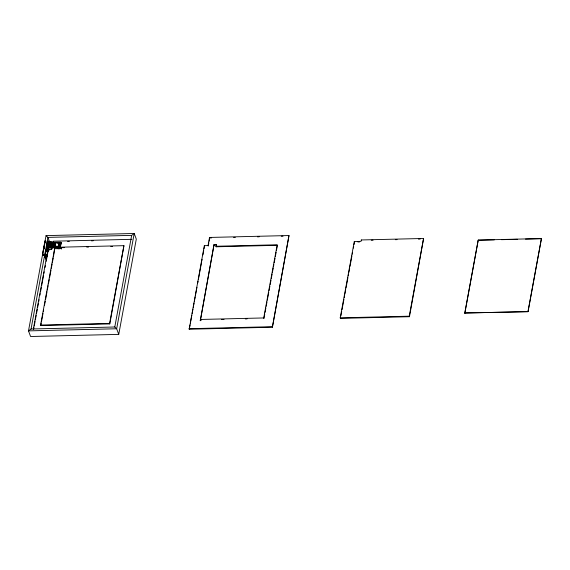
<?xml version="1.0" encoding="UTF-8"?>
<svg xmlns="http://www.w3.org/2000/svg" width="570" height="570" viewBox="0 0 570 570"><rect width="100%" height="100%" fill="white"/><g stroke="black" fill="none" stroke-linecap="round" stroke-linejoin="round"><path stroke-width="0.85" d="M47.474 245.698L47.88 243.96M48.557 244.046L48.172 244.167M53.395 244.053L53.879 243.974M54.542 242.649L54.535 242.784M48.429 243.055L48.892 244.259L48.364 243.718M48.735 243.817L48.528 243.319M50.701 243.775L50.873 241.637L50.039 241.659L49.911 242.678L49.419 242.485M49.312 243.362L49.64 242.036L49.312 243.411M49.982 243.917L49.633 243.027M50.01 243.397L50.11 242.072M50.459 245.592C49.911 244.744 51.649 244.494 51.2 245.449L49.882 245.186M51.514 243.86L51.82 244.238L50.716 244.594L51.264 244.587L51.364 243.49L52.226 243.696M52.141 243.468L51.941 244.216L51.364 243.49M53.038 246.568L53.06 245.848M53.772 246.425L53.751 245.855L53.772 246.425L53.01 246.361M49.355 245.941C48.685 247.166 50.267 245.357 49.789 246.782L48.642 246.568L49.789 246.782M49.006 245.563L49.768 245.606L48.607 245.62C49.22 245.214 48.764 245.442 48.756 246.568M49.405 244.801C50.445 244.11 50.103 245.677 50.153 243.81M52.49 244.573C54.627 244.865 52.055 244.16 52.547 245.235M52.497 245.043L53.167 243.219L52.504 243.796M52.675 245.549L52.305 245.606L52.419 244.031L52.49 244.402M53.245 244.644L52.611 243.796L53.281 244.316L52.675 245.656L52.419 244.808L52.889 244.993M52.639 244.73L53.003 244.067M50.153 244.038L49.953 244.445L50.01 243.411M47.011 251.085L46.683 251.719L46.669 249.14L46.961 251.57L47.239 251.135M48.386 243.148L48.678 241.687L49.512 241.673L49.284 243.24M50.402 244.893L50.224 245.72L49.896 245.1L49.768 245.606M50.531 246.525L50.595 246.155M50.951 244.124L52.077 243.81M50.844 246.212L50.751 246.518M51.215 244.088L50.637 244.216L50.495 243.276C51.692 242.328 50.545 246.112 51.321 244.302M51.364 246.133L50.93 246.596L50.937 246.055M51.934 245.007L51.934 244.473L51.507 244.936L51.934 244.473M46.049 235.617L28.5 330.885L30.581 336.507L118.745 334.383L136.294 239.115L134.214 233.493L46.049 235.617L47.93 237.384L49.69 242.129M43.27 251.976L45.144 241.83A3.741 1.005 88.6 0 1 45.315 241.146M31.051 329.004L114.784 326.995L116.665 328.762L28.5 330.885L31.051 329.004L47.93 237.384L131.663 235.374L134.214 233.493L116.665 328.762L118.745 334.383M46.996 245.862L46.754 246.268L46.619 245.805C46.54 247.195 47.395 245.884 46.505 246.561L46.683 246.404M47.367 243.753C47.88 242.955 48.215 243.098 47.075 243.696M46.783 246.212L47.182 245.827M48.008 247.473L47.502 249.14L46.783 246.91A1.496 0.399 88.6 0 0 46.483 246.611M47.802 246.839L48.222 246.76M47.745 245.784L48.322 246.475L47.873 246.489M48.251 243.839L47.901 246.304M48.015 246.297L47.908 246.839M48.45 243.839L48.037 243.668M48.678 241.687L48.742 242.549M47.502 249.14L47.538 248.955A1.496 0.399 88.6 0 1 47.616 249.225M48.137 245.991C47.474 245.677 49.291 247.394 47.41 248.712M48.137 245.841L48.493 244.238M48.129 245.891L48.6 244.216M49.547 241.773L48.999 241.787L49.006 243.654L50.637 243.611M48.322 246.475L47.908 246.411M48.856 245.684L48.557 245.905L49.811 245.898L49.982 246.347M33.381 328.961L46.747 256.407M46.875 255.289L47.659 251.042M48.892 244.259L48.749 243.319M48.735 246.81L48.849 246.169L49.376 246.29M33.58 329.488L33.936 327.643M34.221 325.99L35.062 321.53M35.347 319.877L36.188 315.424M36.473 313.757L37.306 309.318M37.606 307.636L38.432 303.204M38.732 301.516L39.081 299.713M39.857 295.395L40.206 293.607M40.506 291.904L41.332 287.501M41.631 285.784L43.576 275.281M43.883 273.543L44.225 271.79M45.03 267.43L45.336 265.677M46.156 261.324L46.947 256.935M47.26 255.296L48.856 247.679M49.376 243.853L49.127 242.998L49.989 242.991L50.274 243.782M50.124 244.844L49.269 244.986L49.155 243.169M49.718 243.796L49.419 242.991M50.039 241.659L49.868 243.326L50.267 242.984M48.992 246.147L49.412 246.375M48.942 245.15L49.754 245.129L49.64 245.606M49.854 243.525L50.345 242.571M49.697 246.539L49.811 245.898M50.075 241.766L50.63 241.751L50.865 244.209M50.659 242.507L50.63 241.751M50.16 246.176L51.293 246.496M50.873 242.321L50.873 241.637M50.637 244.216L50.709 243.853L48.963 243.896M51.065 243.098L51.065 242.435M51.036 244.993L51.2 245.449M50.78 246.582L50.951 245.962L51.343 246.226M51.157 244.587L51.329 244.758M51.3 245.955L51.279 246.589M51.899 245.478L51.564 245.485M52.183 243.604L51.913 245.1L51.585 244.48M51.457 246.66L51.578 245.841L52.711 246.133M51.998 243.59L52.711 243.54L53.231 245.014M51.592 246.525L52.604 246.703L52.725 246.062L52.233 246.076M51.15 249.168L51.464 247.416M52.362 245.556L52.454 243.704M52.34 245.335L52.454 244.309M52.134 244.751L53.388 244.829M52.896 244.473L52.44 243.618L53.031 243.867M52.547 243.618L52.832 244.174M51.564 249.575L51.884 247.829M52.055 247.701L51.756 249.325L48.037 249.418M52.44 246.354L51.742 246.162L52.105 245.919M52.647 244.388L52.433 245.478L52.276 244.751M52.661 244.174L52.44 243.618M52.953 242.827L53.252 241.21L131.827 239.322M52.618 245.335L52.996 243.611M52.604 246.703L52.632 245.82M52.91 245.25L53.103 244.216M51.45 243.718L53.11 243.661L52.739 243.269M52.96 245.57L52.24 243.554M53.01 245.285C52.362 244.459 54.136 242.727 53.95 244.145L53.245 244.138L53.338 243.704M52.996 246.44C52.376 245.299 55.026 246.268 53.06 246.097M53.373 244.138L53.794 243.853M53.088 245.364C50.531 244.943 55.518 246.147 53.302 245.285M53.338 245.1L52.497 245.15M53.395 245.756L53.566 245.463M53.516 245.335L53.466 245.606M53.815 244.131L53.886 243.718M53.908 244.63L54.328 244.38L54.236 245.164L53.794 245.178L53.837 244.38M53.744 245.599L53.438 245.478M53.794 245.178L54.015 244.487M53.808 245.741L53.922 245.321M54.877 243.148L54.271 243.44L54.813 244.038L54.243 243.59C55.482 243.803 54.57 242.407 54.699 244.038M54.257 244.053L54.435 243.155L54.948 243.319M54.499 246.29L54.015 246.717L54.471 246.454M54.813 245.413L54.364 245.848L54.813 245.413L54.392 245.428M54.392 246.297L54.022 246.468M54.392 245.827L54.841 245.499M54.1 246.646L54.535 246.105M60.89 242.87L60.306 246.539L54.756 246.675L55.347 243.005L60.947 243.027L57.698 243.105M54.756 246.675L55.404 243.162M54.855 246.603L55.525 243.162M40.577 325.05L54.635 248.727L61.396 248.563L61.653 247.166L123.925 245.67L109.803 323.917L40.769 325.57L40.577 325.05L109.611 323.389L109.803 323.917M55.076 246.596L54.784 246.048M55.326 245.25L55.326 243.974M40.926 324.708L41.247 322.969M41.567 321.238L43.007 313.429M43.327 311.697L43.648 309.959M44.446 305.627L45.244 301.288M45.564 299.556L47.004 291.747M47.317 290.016L48.122 285.677M48.436 283.945L49.241 279.606M49.554 277.875L50.994 270.066M51.314 268.335L52.112 263.995M52.433 262.264L53.231 257.925M53.551 256.187L54.635 248.727M59.059 243.005L59.544 242.813L58.959 246.504M58.503 246.511L59.18 242.756L59.579 243.169M58.61 246.511L59.351 243.119C61.866 242.913 59.75 242.108 60.263 243.112M58.739 246.511L59.358 243.134M59.194 246.311L60.135 246.29L59.187 246.29L60.256 245.585L60.135 246.29M59.544 245.756L59.658 245.057C60.947 244.779 59.216 246.14 59.729 245.599L60.456 244.494C59.088 244.665 61.261 244.231 60.192 245.064L59.8 245.186M59.743 244.665L59.864 243.96C61.04 243.882 59.109 244.402 60.185 245.043M59.936 244.523L60.741 243.005L60.534 244.103L60.741 243.005L60.484 243.49L59.501 243.49M61.596 249.09L61.653 247.166M109.611 323.389L123.925 245.67M114.784 326.995L131.663 235.374M208.043 245.57L209.532 237.448L288.99 235.538L272.389 327.23L189.219 329.232L204.324 245.656L208.043 245.57L208.235 246.097L208.834 242.849M189.219 329.232L190.024 324.857M190.344 323.112L191.791 315.246M192.118 313.493L192.924 309.125M193.244 307.38L194.049 303.005M194.37 301.259L195.175 296.885M195.496 295.139L196.301 290.764M196.621 289.019L196.949 287.273M197.754 282.898L198.075 281.153M198.396 279.4L201.459 262.791M201.78 261.046L202.101 259.3M202.906 254.925L203.711 250.558M204.032 248.805L204.352 247.059M209.133 241.224L209.432 239.599M214.056 244.487L200.312 320.682L214.056 244.487L216.279 244.437L216.137 246.789L277.405 245.314M200.868 320.668L200.797 319.457L263.732 317.946L263.931 318.473L264.729 314.12M216.137 246.789L216.358 245.57M263.732 317.946L277.212 244.787L215.945 246.261M265.05 312.374L265.855 308.021M266.176 306.275L266.981 301.922M267.302 300.183L268.741 292.346M269.061 290.6L269.866 286.247M270.187 284.508L270.992 280.148M271.313 278.409L272.111 274.056M272.432 272.31L273.237 267.957M273.557 266.219L273.878 264.473M274.198 262.734L275.004 258.374M275.324 256.635L276.122 252.282M276.443 250.536L277.248 246.183M272.389 327.23L288.99 235.538M340.219 317.846L354.284 241.523L361.045 241.359L361.302 239.963L423.574 238.467L409.452 316.713L340.418 318.373L340.219 317.846L409.253 316.186L409.452 316.713M340.896 315.766L341.694 311.434M342.014 309.695L343.931 299.293M344.252 297.554L344.572 295.823M344.893 294.084L345.691 289.752M346.011 288.014L347.928 277.604M348.249 275.873L348.562 274.142M348.883 272.403L349.681 268.064M350.001 266.333L351.918 255.923M352.239 254.191L352.559 252.453M353.357 248.121L353.678 246.383M353.998 244.651L354.319 242.913M409.253 316.186L423.574 238.467M464.785 313.001L478.223 240.07L541.436 238.545L528.062 311.655L464.785 313.001L528.062 311.655M464.849 313.172L478.223 240.07M527.998 311.477L541.436 238.545M48.222 243.839L47.98 245.499M45.956 256.828C45.101 258.203 45.172 253.337 45.949 255.118M47.844 245.499L47.759 245.934L47.944 245.506M48.393 244.459L48.35 243.59M47.025 243.582L47.403 243.575M46.177 256.814L45.657 255.745L46.134 254.989M49.533 242.129L53.217 242.043M58.019 242.706L58.019 242.62M57.834 247.33L57.798 247.266M49.013 245.357L49.754 245.129M58.503 247.245L58.646 247.302M55.376 242.934L55.561 243.155M48.179 244.765L48.4 244.402M52.925 245.499L52.554 244.509L53.302 244.608M59.038 242.941L59.401 242.998M54.784 243.604L54.328 243.155M54.314 243.768L54.863 243.753M50.83 244.487L51.386 244.473M51.635 244.744L51.984 244.737M51.571 245.107L51.913 245.1M67.574 241.395L69.34 241.352M91.407 240.825L93.174 240.782M211.498 237.932L209.732 237.975L209.532 237.448M233.565 237.405L235.332 237.362M257.405 236.828L259.172 236.792M281.238 236.258L283.005 236.215M50.744 242.051L50.937 242.499L50.595 242.328M56.33 242.571L60.555 242.464A0.734 0.556 -20.3 0 1 61.147 243.027L60.406 247.081A0.734 0.556 -20.3 0 1 59.593 247.679L46.918 247.979M50.616 243.005L50.267 243.191M49.433 243.155L48.421 243.119M59.202 243.319L59.529 243.411M53.331 243.81L54.029 243.689M59.266 243.597L60.456 243.625M46.79 244.031L47.802 244.131L46.833 244.16M54.193 243.874L54.749 243.86M52.44 244.202L53.288 244.281L52.882 243.611M51.571 244.573L51.998 244.644M54.193 244.587L54.107 245.071M53.886 245.171L53.858 244.865M53.174 244.908L51.984 244.915L52.269 245.585M50.481 245.121L51.257 245.107M53.758 245.086L54.264 245.014M49.961 245.271L51.115 245.221M52.326 245.257L53.131 245.136L52.939 244.608M50.238 245.627L49.875 245.727M53.338 245.606L53.929 245.741M54.335 245.763L54.777 245.706M52.91 246.212L53.687 246.197M54.877 246.297L58.632 246.204M59.216 246.176L59.993 246.155L59.736 245.613M52.518 246.454L51.443 246.625M58.532 246.333L58.461 245.912M54.699 246.511L60.242 246.383M53.986 246.653L54.464 246.703M62.743 247.672L64.517 247.629M86.761 247.095L88.535 247.052M110.779 246.518L112.554 246.475M371.284 240.255L373.065 240.212M395.302 239.678L397.083 239.635M418.43 239.122L420.211 239.079M214.256 245.014L216.472 244.965M357.86 241.965L359.549 241.929M48.229 249.945L49.718 249.909M478.287 240.241L494.311 239.856M501.436 239.685L517.46 239.3M525.476 239.108L541.5 238.723M221.381 319.492L224.038 319.428M245.314 318.922L247.088 318.879M200.12 320.155L200.676 320.141M189.019 328.705L272.196 326.703M47.83 246.653L47.488 245.492M59.601 243.034L60.548 243.148M51.963 246.375L52.333 246.354M59.102 242.87L59.066 242.756M52.625 244.16L52.768 244.388M46.769 247.644L47.089 247.116L46.989 247.722L47.089 247.173L46.769 247.629L59.494 247.401A0.734 0.556 -20.3 0 0 60.299 246.803L61.047 242.756A0.734 0.556 -20.3 0 0 60.449 242.193L47.773 242.499A0.734 0.556 -20.3 0 0 47.011 242.955M52.547 244.615L52.725 245M52.476 244.801L52.682 245.228M49.39 244.644C48.913 245.513 51.015 244.046 50.224 245.72M361.302 239.963L361.501 240.49M354.284 241.523L354.476 242.051M204.324 245.656L204.516 246.183M200.797 319.457L200.996 319.984M59.33 244.473L59.002 245.064M59.095 245.72L58.788 246.226M54.692 243.582L54.813 244.038M54.243 243.59L54.371 244.053M52.796 244.715L53.081 245.428M52.711 245.47L52.54 244.922M50.944 242.129L51.072 242.485C49.127 241.274 48.521 244.053 49.262 242.592M50.808 246.24L50.93 246.596M49.298 243.155L49.59 243.782M49.49 244.359L49.448 243.782M48.3 244.936L48.236 245.385M48.414 245.228L48.322 245.884M48.585 245.969L48.728 246.24M52.575 244.117L52.682 244.502M47.253 242.528L47.182 242.179A3.164 0.848 88.6 0 0 47.018 241.594M48.892 242.143A3.164 0.848 88.6 0 0 47.545 242.129L45.365 253.964A3.164 0.848 88.6 0 0 45.45 257.818A3.164 0.848 88.6 0 0 46.469 258.823M46.797 257.832A3.164 0.848 88.6 0 1 46.655 258.41M43.014 255.531A3.164 0.848 88.6 0 1 43.049 254.733M47.068 243.369A0.734 0.556 -20.3 0 1 47.146 243.162M42.857 255.652A2.301 0.62 88.6 0 1 43.056 254.127M46.291 256.778A1.439 0.385 88.6 0 1 45.728 256.956A1.439 0.385 88.6 0 1 45.686 254.84A1.439 0.385 88.6 0 1 46.256 255.025M44.011 248.862A2.301 0.62 88.6 0 1 44.196 248.363M47.346 250.985A1.439 0.385 88.6 0 1 46.825 251.705A1.439 0.385 88.6 0 1 46.633 249.653A1.439 0.385 88.6 0 1 47.189 249.29M45.315 240.512A3.741 1.005 88.6 0 0 44.809 241.844L42.629 253.679A3.741 1.005 88.6 0 0 42.472 255.46M42.8 255.453A3.741 1.005 88.6 0 1 42.964 253.671M42.957 255.531A3.164 0.848 88.6 0 1 43.035 254.363M45.272 242.186A3.164 0.848 88.6 0 1 45.336 241.872M46.405 257.839A3.164 0.848 88.6 0 1 45.329 258.645M44.994 257.483A3.164 0.848 88.6 0 1 44.98 253.971M47.453 243.404L48.008 243.105L47.453 243.404M46.783 255.431C46.947 259.599 47.866 253.301 46.783 255.431M47.132 255.531C47.26 258.659 47.944 253.935 47.132 255.531M47.794 249.959C47.958 254.127 48.87 247.829 47.794 249.959M48.144 250.066C48.265 253.187 48.956 248.47 48.144 250.066M59.266 246.988C60.099 247.658 59.843 246.917 59.266 246.988M46.576 247.138L47.274 247.095L46.576 247.138M59.993 248.192L57.777 248.242L57.969 248.769L60.192 248.719L59.993 248.192"/></g></svg>
